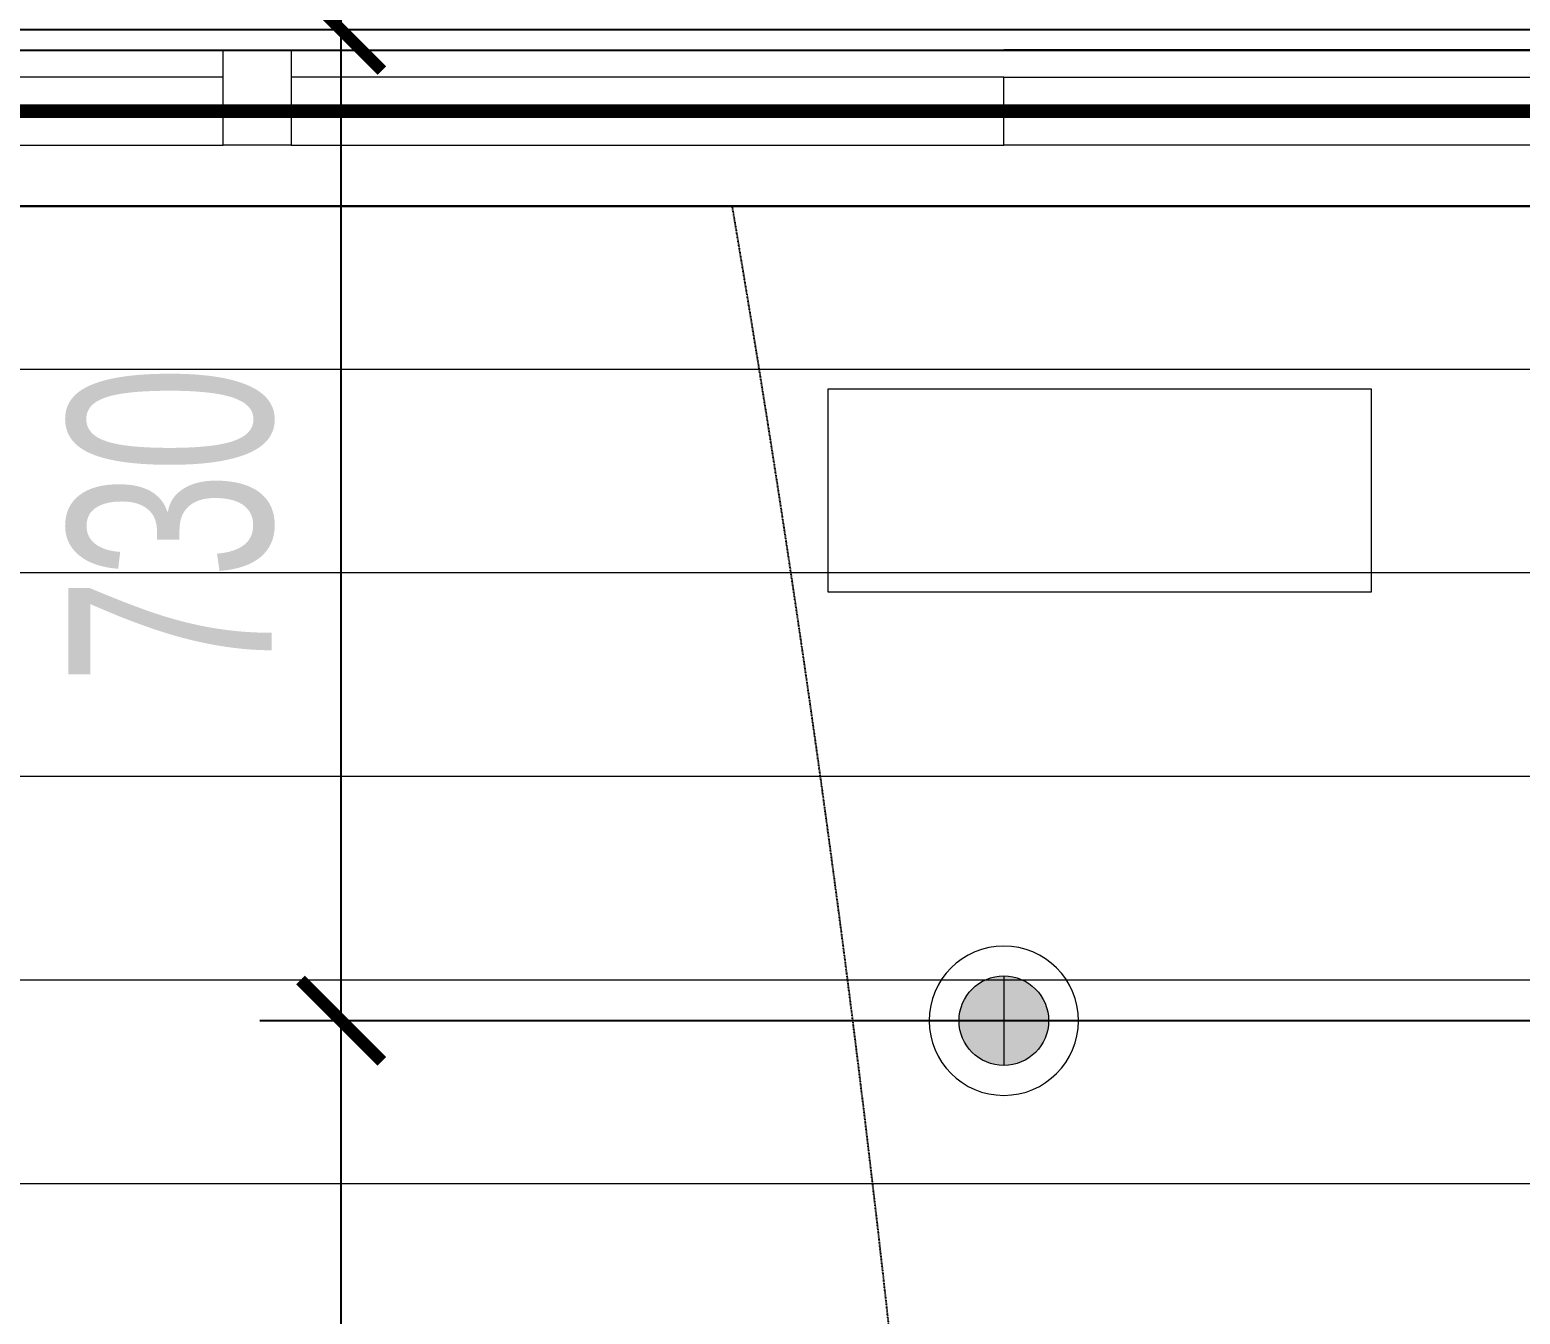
# Model space of a CAD drawing. Header units: millimetres. Extents: x -343543 to 400519, y -115663 to 104219.
# Drawn here: x -243571 to -242474, y 13659 to 14605 of the extents above; entities that cross this region are included whole.
import ezdxf

# ---------------------------------------------------------------- set-up
doc = ezdxf.new("R2010")
doc.units = ezdxf.units.MM
doc.linetypes.add("$0$02'TUONG Xay$0$HIDDEN", pattern=[0.375, 0.25, -0.125])
doc.linetypes.add('ACAD_ISO07W100', pattern=[3, 0, -3])
doc.layers.get('0').update_dxf_attribs({"color": 231, "lineweight": 0})
doc.layers.get('DefPoints').update_dxf_attribs({"color": 191})
for name, color, linetype, lineweight in [('A-CLNG', 157, 'Continuous', 25), ('A-FLOR-PRTN', 161, 'Continuous', 9), ('A-OPEN', 20, 'Continuous', 9), ('A-PATT', 252, 'Continuous', 9), ('A-SYMBOLS', 10, 'Continuous', 13), ('fix lighting', 2, 'Continuous', 5), ('SME-E-LTG-DIM', 55, 'Continuous', 18), ('XREF MAT BANG TUONG XAY$0$01.Xref _MB T1$0$A-WALL-INT', 8, 'Continuous', 9), ('XREF MAT BANG TUONG XAY$0$A-FINE', 8, 'Continuous', 25)]:
    doc.layers.add(name, color=color, linetype=linetype, lineweight=lineweight)
doc.layers.add('XREF MAT BANG TUONG XAY$0$A-FNSH', color=8, linetype='Continuous')
doc.styles.add('SM-DIMTEXT', font='SME.shx', dxfattribs={"width": 0.7})
doc.dimstyles.new('SDIM-100', dxfattribs={"dimscale": 100, "dimtxt": 2, "dimasz": 0.6, "dimexe": 0.6, "dimexo": 0.2, "dimgap": 0.5, "dimtad": 1, "dimdec": 0, "dimzin": 12, "dimtxsty": 'SM-DIMTEXT', "dimblk": 'ARCHTICK', "dimblk1": 'ARCHTICK', "dimblk2": 'ARCHTICK', "dimcen": 0.12, "dimdle": 0.6, "dimclrd": 7, "dimclre": 8, "dimadec": 0, "dimazin": 3, "dimtfac": 2, "dimtix": 1, "dimtmove": 1, "dimatfit": 3, "dimfxl": 1, "dimtzin": 0, "dimarcsym": 1})

# ---------------------------------------------------------------- blocks, each defined once
blk = doc.blocks.new('XREF MAT BANG NOI THAT')
at = {"color": 8}
blk.add_lwpolyline([(19870.5, 14340.6), (20270.5, 14340.6), (20270.5, 14190.6), (19870.5, 14190.6)], close=True, dxfattribs=at)
blk = doc.blocks.new('01.Xref _MB T1')
at = {"layer": 'XREF MAT BANG TUONG XAY$0$01.Xref _MB T1$0$A-WALL-INT', "color": 8}
for points in [[(19425, 14590), (19475, 14590), (19475, 14520), (19425, 14520)], [(19425, 14570), (18375, 14570), (18375, 14520), (19425, 14520)], [(20000, 14570), (19475, 14570), (19475, 14520), (20000, 14520)], [(20000.00141, 14570), (20525.00141, 14570), (20525.00141, 14520), (20000.00141, 14520)]]:
    blk.add_lwpolyline(points, close=True, dxfattribs=at)
at = {"layer": 'XREF MAT BANG TUONG XAY$0$A-FINE', "color": 8}
blk.add_lwpolyline([(16190, 9604.99999), (23810.00141, 9604.99999), (23810.00141, 14605), (16190, 14605)], close=True, dxfattribs=at)
at = {"layer": 'XREF MAT BANG TUONG XAY$0$A-FNSH', "color": 8, "elevation": 0}
for points in [[(19999.99607, 14715), (15914.99991, 14714.99991), (15914.99991, 14589.99991), (16079.99997, 14589.99991), (16080.00846, 12469.99987), (16204.99154, 12470.00001), (16204.98304, 14284.99953), (16319.99027, 14284.99599), (16319.99965, 14590), (19999.99612, 14590)], [(20000.00534, 14715), (24084.99201, 14714.99991), (24084.99201, 14589.99991), (23920.00144, 14589.99991), (23919.99295, 12469.99987), (23795.00988, 12470.00001), (23795.01837, 14284.99953), (23680.01114, 14284.99599), (23680.00176, 14590), (20000.00529, 14590)]]:
    blk.add_lwpolyline(points, dxfattribs=at)
at = {"layer": 'A-PATT', "color": 8}
blk.add_blockref('XREF MAT BANG NOI THAT', (0, 0), dxfattribs=at)
blk = doc.blocks.new('DenSanTuongT1Ikigai')
at = {"layer": 'fix lighting', "color": 5, "linetype": "$0$02'TUONG Xay$0$HIDDEN", "ltscale": 500, "true_color": 0x0000ff, "const_width": 10}
blk.add_lwpolyline([(17790, 14545), (22210, 14545)], dxfattribs=at)
blk = doc.blocks.new('_ArchTick')
at = {"color": 0, "linetype": 'ByBlock', "const_width": 0.15}
blk.add_lwpolyline([(-0.5, -0.5), (0.5, 0.5)], dxfattribs=at)
blk = doc.blocks.new('*D1182')
at = {"layer": 'DefPoints', "color": 0, "transparency": 16777216}
for p in [(-243342.1, 13875), (-241084, 13875), (-241084, 12105)]:
    blk.add_point(p, dxfattribs=at)
at = {"layer": 'SME-E-LTG-DIM', "color": 7, "lineweight": -2, "transparency": 16777216}
blk.add_line((-243342.1, 12045), (-243342.1, 13935), dxfattribs=at)
at = {"layer": 'SME-E-LTG-DIM', "color": 8, "lineweight": -2, "transparency": 16777216}
for p, q in [((-241104, 13875), (-243402.1, 13875)), ((-241104, 12105), (-243402.1, 12105))]:
    blk.add_line(p, q, dxfattribs=at)
at = {"layer": 'SME-E-LTG-DIM', "color": 7, "lineweight": -2, "transparency": 16777216, "xscale": 60, "yscale": 60, "zscale": 60}
for p, rotation in [((-243342.1, 13875), 90), ((-243342.1, 12105), 270)]:
    blk.add_blockref('_ArchTick', p, dxfattribs=dict(at, rotation=rotation))
at = {"layer": 'SME-E-LTG-DIM', "color": 0, "transparency": 16777216, "insert": (-243467.1, 12990), "char_height": 150, "attachment_point": 5, "rotation": 90, "style": 'SM-DIMTEXT'}
blk.add_mtext('1770', dxfattribs=at)
blk = doc.blocks.new('*D1183')
at = {"layer": 'DefPoints', "color": 0, "transparency": 16777216}
for p in [(-243342.1, 14605), (-242854, 14605), (-242854, 13875)]:
    blk.add_point(p, dxfattribs=at)
at = {"layer": 'SME-E-LTG-DIM', "color": 7, "lineweight": -2, "transparency": 16777216}
blk.add_line((-243342.1, 13815), (-243342.1, 14665), dxfattribs=at)
at = {"layer": 'SME-E-LTG-DIM', "color": 8, "lineweight": -2, "transparency": 16777216}
for p, q in [((-242874, 14605), (-243402.1, 14605)), ((-242874, 13875), (-243402.1, 13875))]:
    blk.add_line(p, q, dxfattribs=at)
at = {"layer": 'SME-E-LTG-DIM', "color": 7, "lineweight": -2, "transparency": 16777216, "xscale": 60, "yscale": 60, "zscale": 60}
for p, rotation in [((-243342.1, 14605), 90), ((-243342.1, 13875), 270)]:
    blk.add_blockref('_ArchTick', p, dxfattribs=dict(at, rotation=rotation))
at = {"layer": 'SME-E-LTG-DIM', "color": 0, "transparency": 16777216, "insert": (-243467.1, 14240), "char_height": 150, "attachment_point": 5, "rotation": 90, "style": 'SM-DIMTEXT'}
blk.add_mtext('730', dxfattribs=at)
blk = doc.blocks.new('XR-TRAN_SANH$0$A$C896e62ca')
at = {"layer": 'A-PATT', "true_color": 0x848484}
h = blk.add_hatch(color=252, dxfattribs=at)
h.dxf.hatch_style = 1
edge = h.paths.add_edge_path()
edge.add_arc((0, 0), 33, 0, 360)
at = {"color": 0, "linetype": 'ByBlock'}
for p, q in [((0, 33), (0, -33)), ((33, 0), (-33, 0))]:
    blk.add_line(p, q, dxfattribs=at)
blk.add_circle((0, 0), 33, dxfattribs=at)
for start, end in [(90, 270), (270, 90)]:
    blk.add_arc((0, 0), 55, start, end, dxfattribs=at)

msp = doc.modelspace()

# ---------------------------------------------------------------- block references
at = {"layer": 'A-SYMBOLS'}
msp.add_blockref('01.Xref _MB T1', (-262854, 0), dxfattribs=at)

# ---------------------------------------------------------------- next in the draw order: hatches: boundary and pattern name
at = {"layer": 'A-PATT'}
h = msp.add_hatch(dxfattribs=at)
h.set_pattern_fill('_USER', color=256, scale=150, pattern_type=0)
h.set_pattern_definition([(0, (-240314.01, 12105), (0, 150), [])])
h.paths.add_polyline_path([(-245249.1, 14475), (-240459, 14475), (-240459, 9735), (-245249.1, 9735)])

# ---------------------------------------------------------------- next in the draw order: linework, layer by layer
at = {"layer": 'A-CLNG', "color": 251, "elevation": 0}
for points in [[(-246534, 14590), (-239174, 14590), (-239174, 14475), (-246534, 14475)], [(-245249.1, 14475), (-240459, 14475), (-240459, 9735), (-245249.1, 9735)]]:
    msp.add_lwpolyline(points, close=True, dxfattribs=at)
at = {"layer": 'A-CLNG', "color": 8, "linetype": 'ACAD_ISO07W100', "ltscale": 0.01}
msp.add_arc((-256996.3, 12105, 0), 14142.3, 350.35268, 9.64732, dxfattribs=at)
at = {"layer": 'A-OPEN', "color": 251}
msp.add_lwpolyline([(-246534, 14475), (-239174, 14475), (-239174, 14590), (-246534, 14590)], close=True, dxfattribs=at)

# ---------------------------------------------------------------- next in the draw order: block references
at = {"layer": 'fix lighting'}
msp.add_blockref('XR-TRAN_SANH$0$A$C896e62ca', (-242854, 13875, 0), dxfattribs=at)

# ---------------------------------------------------------------- next in the draw order: block references
at = {"layer": 'A-FLOR-PRTN'}
msp.add_blockref('DenSanTuongT1Ikigai', (-262854, 0), dxfattribs=at)

# ---------------------------------------------------------------- next in the draw order: dimensions: what is measured, and where the dimension line sits
at = {"layer": 'SME-E-LTG-DIM'}
for base, p1, p2, picture, middle in [((-243342.1, 14605), (-242854, 13875), (-242854, 14605), '*D1183', (-243467.1, 14240)), ((-243342.1, 13875), (-241084, 12105), (-241084, 13875), '*D1182', (-243467.1, 12990))]:
    dim = msp.add_linear_dim(base=base, p1=p1, p2=p2, angle=90, dimstyle='SDIM-100', override={"dimtxt": 1.5, "dimtfill": 0}, dxfattribs=at)
    dim.commit()
    dim.dimension.update_dxf_attribs({"geometry": picture, "text_midpoint": middle})

doc.saveas('drawing.dxf')
